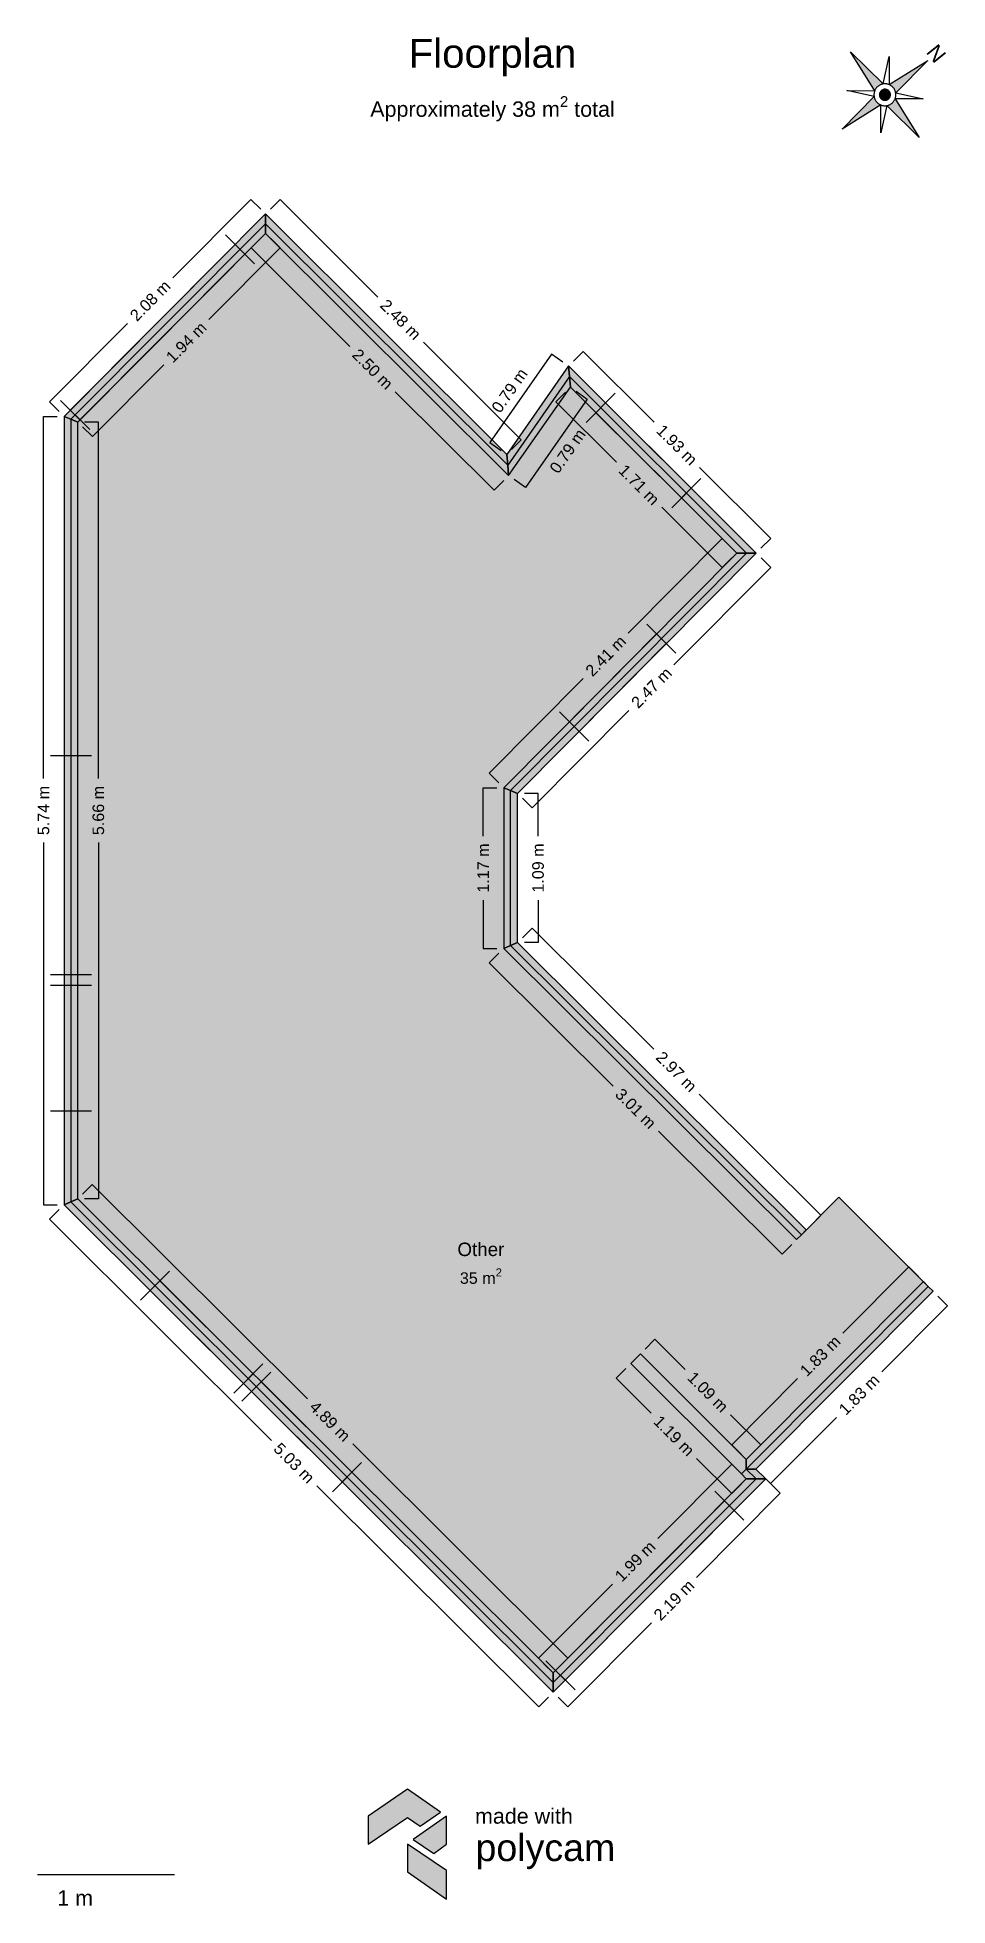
# Model space of a CAD drawing. Header units: metres. Extents: x -3.4 to 3.2, y -6.9 to 6.7.
import ezdxf

# ---------------------------------------------------------------- set-up
doc = ezdxf.new("R2010")
doc.units = ezdxf.units.M
doc.header["$MEASUREMENT"] = 0
for name, color, linetype in [('Poly-Compass', 255, 'Continuous'), ('Poly-DimensionsExterior', 255, 'Continuous'), ('Poly-DimensionsInterior', 250, 'Continuous'), ('Poly-Doors', 8, 'Continuous'), ('Poly-Header', 255, 'Continuous'), ('Poly-Logo', 255, 'Continuous'), ('Poly-Openings', 8, 'Continuous'), ('Poly-RoomAreas', 250, 'Continuous'), ('Poly-RoomLabels', 250, 'Continuous'), ('Poly-RoomsHatch', 254, 'Continuous'), ('Poly-Walls', 8, 'Continuous'), ('Poly-WallsHatch', 8, 'Continuous'), ('Scalebar', 255, 'Continuous')]:
    doc.layers.add(name, color=color, linetype=linetype)
doc.styles.get("Standard").update_dxf_attribs({"font": 'arial.ttf'})

msp = doc.modelspace()

# ---------------------------------------------------------------- hatches: boundary and pattern name
at = {"layer": 'Poly-Compass'}
h = msp.add_hatch(color=255, dxfattribs=at)
h.dxf.hatch_style = 1
h.paths.add_polyline_path([(2.77829, 6.331666), (2.774071, 6.330843), (2.769903, 6.329796), (2.765796, 6.328525), (2.761764, 6.327036), (2.757817, 6.325333), (2.753968, 6.32342), (2.750226, 6.321303), (2.746604, 6.318989), (2.743112, 6.316483), (2.739759, 6.313793), (2.736556, 6.310927), (2.733511, 6.307893), (2.730633, 6.304699), (2.727931, 6.301356), (2.725413, 6.297873), (2.723085, 6.294259), (2.720955, 6.290525), (2.719028, 6.286683), (2.717311, 6.282742), (2.541167, 6.564759)])
h = msp.add_hatch(color=255, dxfattribs=at)
h.dxf.hatch_style = 1
h.paths.add_polyline_path([(2.870385, 6.26595), (2.869563, 6.270169), (2.868515, 6.274338), (2.867245, 6.278445), (2.865756, 6.282477), (2.864053, 6.286424), (2.86214, 6.290273), (2.860023, 6.294014), (2.857708, 6.297636), (2.855202, 6.301129), (2.852512, 6.304481), (2.849646, 6.307685), (2.846612, 6.31073), (2.843419, 6.313607), (2.840076, 6.316309), (2.836592, 6.318828), (2.832979, 6.321155), (2.829245, 6.323286), (2.825402, 6.325212), (2.821462, 6.32693), (3.103479, 6.503074)])
h = msp.add_hatch(color=255, dxfattribs=at)
h.dxf.hatch_style = 1
h.paths.add_polyline_path([(2.798075, 6.213308), (2.800184, 6.213719), (2.802269, 6.214243), (2.804322, 6.214878), (2.806338, 6.215622), (2.808312, 6.216474), (2.810236, 6.217431), (2.812107, 6.218489), (2.813918, 6.219646), (2.815664, 6.220899), (2.817341, 6.222244), (2.818942, 6.223677), (2.820465, 6.225194), (2.821904, 6.226791), (2.823255, 6.228463), (2.824514, 6.230204), (2.825678, 6.232011), (2.826743, 6.233878), (2.827706, 6.235799), (2.828565, 6.23777), (2.828565, 6.23777), (2.829332, 6.23983), (2.829986, 6.241929), (2.830523, 6.244062), (2.830942, 6.24622), (2.831242, 6.248399), (2.831421, 6.25059), (2.83148, 6.252788), (2.831418, 6.254986), (2.831235, 6.257177), (2.830933, 6.259355), (2.830933, 6.259355), (2.830522, 6.261465), (2.829998, 6.263549), (2.829363, 6.265603), (2.828618, 6.267619), (2.827766, 6.269592), (2.82681, 6.271517), (2.825752, 6.273387), (2.824594, 6.275198), (2.823341, 6.276945), (2.821996, 6.278621), (2.820563, 6.280223), (2.819046, 6.281745), (2.817449, 6.283184), (2.815778, 6.284535), (2.814036, 6.285794), (2.812229, 6.286958), (2.810363, 6.288023), (2.808441, 6.288986), (2.806471, 6.289845), (2.806471, 6.289845), (2.804411, 6.290613), (2.802311, 6.291266), (2.800179, 6.291803), (2.79802, 6.292222), (2.795842, 6.292522), (2.79365, 6.292702), (2.791452, 6.29276), (2.789254, 6.292698), (2.787063, 6.292516), (2.784885, 6.292213), (2.784885, 6.292213), (2.782776, 6.291802), (2.780691, 6.291278), (2.778638, 6.290643), (2.776622, 6.289898), (2.774648, 6.289047), (2.772724, 6.28809), (2.770853, 6.287032), (2.769042, 6.285875), (2.767296, 6.284622), (2.76562, 6.283277), (2.764018, 6.281844), (2.762495, 6.280327), (2.761057, 6.27873), (2.759706, 6.277058), (2.758446, 6.275317), (2.757283, 6.27351), (2.756217, 6.271643), (2.755254, 6.269722), (2.754395, 6.267751), (2.754395, 6.267751), (2.753628, 6.265691), (2.752974, 6.263591), (2.752437, 6.261459), (2.752018, 6.259301), (2.751719, 6.257122), (2.751539, 6.254931), (2.75148, 6.252733), (2.751542, 6.250535), (2.751725, 6.248344), (2.752027, 6.246166), (2.752027, 6.246166), (2.752439, 6.244056), (2.752963, 6.241972), (2.753598, 6.239918), (2.754342, 6.237902), (2.755194, 6.235929), (2.75615, 6.234004), (2.757209, 6.232134), (2.758366, 6.230323), (2.759619, 6.228576), (2.760964, 6.2269), (2.762397, 6.225298), (2.763914, 6.223776), (2.765511, 6.222337), (2.767182, 6.220986), (2.768924, 6.219727), (2.770731, 6.218563), (2.772598, 6.217498), (2.774519, 6.216535), (2.776489, 6.215676), (2.776489, 6.215676), (2.77855, 6.214908), (2.780649, 6.214255), (2.782781, 6.213718), (2.78494, 6.213299), (2.787118, 6.212999), (2.78931, 6.212819), (2.791508, 6.21276), (2.793706, 6.212822), (2.795897, 6.213005), (2.798075, 6.213308)])
h = msp.add_hatch(color=255, dxfattribs=at)
h.dxf.hatch_style = 1
h.paths.add_polyline_path([(2.712575, 6.239571), (2.713397, 6.235352), (2.714445, 6.231183), (2.715715, 6.227076), (2.717204, 6.223044), (2.718907, 6.219097), (2.72082, 6.215248), (2.722937, 6.211507), (2.725252, 6.207885), (2.727758, 6.204392), (2.730448, 6.201039), (2.733314, 6.197836), (2.736348, 6.194791), (2.739541, 6.191913), (2.742884, 6.189212), (2.746368, 6.186693), (2.749982, 6.184365), (2.753715, 6.182235), (2.757558, 6.180309), (2.761498, 6.178591), (2.479481, 6.002447)])
h = msp.add_hatch(color=255, dxfattribs=at)
h.dxf.hatch_style = 1
h.paths.add_polyline_path([(2.80467, 6.173855), (2.808889, 6.174678), (2.813058, 6.175725), (2.817164, 6.176996), (2.821197, 6.178484), (2.825143, 6.180188), (2.828993, 6.182101), (2.832734, 6.184218), (2.836356, 6.186532), (2.839848, 6.189038), (2.843201, 6.191728), (2.846405, 6.194594), (2.849449, 6.197628), (2.852327, 6.200822), (2.855029, 6.204165), (2.857547, 6.207648), (2.859875, 6.211262), (2.862005, 6.214996), (2.863932, 6.218838), (2.865649, 6.222779), (3.041793, 5.940762)])
at = {"layer": 'Poly-Doors'}
h = msp.add_hatch(color=255, dxfattribs=at)
h.dxf.hatch_style = 1
h.paths.add_polyline_path([(0.755383, 4.007799), (0.684811, 3.936949), (1.30869, 3.315522), (1.379262, 3.386372)])
h = msp.add_hatch(color=255, dxfattribs=at)
h.dxf.hatch_style = 1
h.paths.add_polyline_path([(1.196936, 2.254675), (1.125993, 2.325153), (0.491145, 1.686116), (0.562088, 1.615638)])
h = msp.add_hatch(color=255, dxfattribs=at)
h.dxf.hatch_style = 1
h.paths.add_polyline_path([(-3.19251, -1.149152), (-3.09251, -1.149152), (-3.09251, -0.234766), (-3.19251, -0.234766)])
h = msp.add_hatch(color=255, dxfattribs=at)
h.dxf.hatch_style = 1
h.paths.add_polyline_path([(-1.164502, -3.852618), (-1.093931, -3.781768), (-1.755675, -3.122625), (-1.826246, -3.193475)])
h = msp.add_hatch(color=255, dxfattribs=at)
h.dxf.hatch_style = 1
h.paths.add_polyline_path([(1.692168, -4.060382), (1.621318, -3.98981), (0.390584, -5.225401), (0.461434, -5.295972)])
at = {"layer": 'Poly-Logo'}
h = msp.add_hatch(color=255, dxfattribs=at)
h.dxf.hatch_style = 1
h.paths.add_polyline_path([(-0.97591, -6.490688), (-0.97591, -6.490688), (-0.690196, -6.296586), (-0.597062, -6.36093), (-0.44868, -6.257981), (-0.690196, -6.090688), (-0.97591, -6.288007)])
h = msp.add_hatch(color=255, dxfattribs=at)
h.dxf.hatch_style = 1
h.paths.add_polyline_path([(-0.646523, -6.456372), (-0.498141, -6.559321), (-0.404482, -6.490688), (-0.404482, -6.288007)])
h = msp.add_hatch(color=255, dxfattribs=at)
h.dxf.hatch_style = 1
h.paths.add_polyline_path([(-0.690196, -6.490688), (-0.690196, -6.692297), (-0.404482, -6.890688), (-0.404482, -6.683718)])
at = {"layer": 'Poly-Openings'}
h = msp.add_hatch(color=255, dxfattribs=at)
h.dxf.hatch_style = 1
h.paths.add_polyline_path([(-3.147481, 3.955153), (-3.076632, 3.884582), (-1.874143, 5.091816), (-1.944992, 5.162387)])
h = msp.add_hatch(color=255, dxfattribs=at)
h.dxf.hatch_style = 1
h.paths.add_polyline_path([(-3.19251, -0.155962), (-3.09251, -0.155962), (-3.09251, 1.436233), (-3.19251, 1.436233)])
h = msp.add_hatch(color=255, dxfattribs=at)
h.dxf.hatch_style = 1
h.paths.add_polyline_path([(-1.885596, -3.134359), (-1.815025, -3.063509), (-2.494333, -2.386871), (-2.564905, -2.457721)])
at = {"layer": 'Poly-RoomsHatch'}
h = msp.add_hatch(color=254, dxfattribs=at)
h.dxf.hatch_style = 1
h.paths.add_polyline_path([(2.182994, -2.051596), (0.062997, 0.055447), (0.062997, 1.184198), (1.78205, 2.914594), (0.491751, 4.199823), (0.041356, 3.555586), (-1.723699, 5.313703), (-3.14251, 3.889294), (-3.14251, -1.811814), (0.3732, -5.313704), (1.851599, -3.829471), (1.780749, -3.7589), (3.107086, -2.427329), (2.455056, -1.777862)])
at = {"layer": 'Poly-WallsHatch'}
h = msp.add_hatch(color=8, dxfattribs=at)
h.dxf.hatch_style = 1
h.paths.add_polyline_path([(-3.14251, 3.889294), (-3.09251, 3.868641), (-1.72356, 5.242993), (-1.723699, 5.313703), (-1.723839, 5.384414), (-3.19251, 3.909947)])
h = msp.add_hatch(color=8, dxfattribs=at)
h.dxf.hatch_style = 1
h.paths.add_polyline_path([(-1.723699, 5.313703), (-1.72356, 5.242993), (0.048235, 3.478162), (0.041356, 3.555586), (0.034477, 3.63301), (-1.723839, 5.384414)])
h = msp.add_hatch(color=8, dxfattribs=at)
h.dxf.hatch_style = 1
h.paths.add_polyline_path([(0.041356, 3.555586), (0.048235, 3.478162), (0.49863, 4.122399), (0.491751, 4.199823), (0.484872, 4.277247), (0.034477, 3.63301)])
h = msp.add_hatch(color=8, dxfattribs=at)
h.dxf.hatch_style = 1
h.paths.add_polyline_path([(0.491751, 4.199823), (0.49863, 4.122399), (1.711387, 2.914409), (1.78205, 2.914594), (1.852714, 2.91478), (0.484872, 4.277247)])
h = msp.add_hatch(color=8, dxfattribs=at)
h.dxf.hatch_style = 1
h.paths.add_polyline_path([(-3.14251, -1.811814), (-3.09251, -1.791046), (-3.09251, 3.868641), (-3.14251, 3.889294), (-3.19251, 3.909947), (-3.19251, -1.832582)])
h = msp.add_hatch(color=8, dxfattribs=at)
h.dxf.hatch_style = 1
h.paths.add_polyline_path([(1.78205, 2.914594), (1.711387, 2.914409), (0.012997, 1.204813), (0.062997, 1.184198), (0.112997, 1.163584), (1.852714, 2.91478)])
h = msp.add_hatch(color=8, dxfattribs=at)
h.dxf.hatch_style = 1
h.paths.add_polyline_path([(0.062997, 1.184198), (0.012997, 1.204813), (0.012997, 0.034646), (0.062997, 0.055447), (0.112997, 0.076247), (0.112997, 1.163584)])
h = msp.add_hatch(color=8, dxfattribs=at)
h.dxf.hatch_style = 1
h.paths.add_polyline_path([(0.062997, 0.055447), (0.012997, 0.034646), (2.147747, -2.087059), (2.182994, -2.051596), (2.218241, -2.016132), (0.112997, 0.076247)])
h = msp.add_hatch(color=8, dxfattribs=at)
h.dxf.hatch_style = 1
h.paths.add_polyline_path([(0.3732, -5.313704), (0.373061, -5.242993), (-3.09251, -1.791046), (-3.14251, -1.811814), (-3.19251, -1.832582), (0.37334, -5.384414)])
h = msp.add_hatch(color=8, dxfattribs=at)
h.dxf.hatch_style = 1
h.paths.add_polyline_path([(3.107086, -2.427329), (3.071661, -2.392043), (1.780609, -3.688189), (1.780749, -3.7589), (1.851459, -3.758761), (3.142511, -2.462614)])
h = msp.add_hatch(color=8, dxfattribs=at)
h.dxf.hatch_style = 1
h.paths.add_polyline_path([(1.780749, -3.7589), (1.780609, -3.688189), (1.008884, -2.919497), (0.973599, -2.954922), (0.938313, -2.990347), (1.745463, -3.794325)])
h = msp.add_hatch(color=8, dxfattribs=at)
h.dxf.hatch_style = 1
h.paths.add_polyline_path([(1.851599, -3.829471), (1.922309, -3.829332), (1.851459, -3.758761), (1.780749, -3.7589), (1.745463, -3.794325), (1.780888, -3.829611)])
h = msp.add_hatch(color=8, dxfattribs=at)
h.dxf.hatch_style = 1
h.paths.add_polyline_path([(1.851599, -3.829471), (1.780888, -3.829611), (0.373061, -5.242993), (0.3732, -5.313704), (0.37334, -5.384414), (1.922309, -3.829332)])

# ---------------------------------------------------------------- linework, layer by layer
at = {"layer": 'Poly-Compass', "color": 255}
for points in [[(2.77829, 6.331666), (2.774071, 6.330843), (2.769903, 6.329796), (2.765796, 6.328525), (2.761764, 6.327036), (2.757817, 6.325333), (2.753968, 6.32342), (2.750226, 6.321303), (2.746604, 6.318989), (2.743112, 6.316483), (2.739759, 6.313793), (2.736556, 6.310927), (2.733511, 6.307893), (2.730633, 6.304699), (2.727931, 6.301356), (2.725413, 6.297873), (2.723085, 6.294259), (2.720955, 6.290525), (2.719028, 6.286683), (2.717311, 6.282742), (2.541167, 6.564759), (2.77829, 6.331666)], [(2.821462, 6.32693), (2.817341, 6.328465), (2.813142, 6.329772), (2.808877, 6.330846), (2.80456, 6.331684), (2.800204, 6.332283), (2.795821, 6.332643), (2.791425, 6.33276), (2.787029, 6.332637), (2.782646, 6.332271), (2.77829, 6.331666), (2.822013, 6.531091), (2.821462, 6.32693)], [(2.870385, 6.26595), (2.869563, 6.270169), (2.868515, 6.274338), (2.867245, 6.278445), (2.865756, 6.282477), (2.864053, 6.286424), (2.86214, 6.290273), (2.860023, 6.294014), (2.857708, 6.297636), (2.855202, 6.301129), (2.852512, 6.304481), (2.849646, 6.307685), (2.846612, 6.31073), (2.843419, 6.313607), (2.840076, 6.316309), (2.836592, 6.318828), (2.832979, 6.321155), (2.829245, 6.323286), (2.825402, 6.325212), (2.821462, 6.32693), (3.103479, 6.503074), (2.870385, 6.26595)], [(2.717311, 6.282742), (2.715775, 6.278621), (2.714469, 6.274422), (2.713395, 6.270158), (2.712557, 6.265841), (2.711957, 6.261484), (2.711598, 6.257101), (2.71148, 6.252705), (2.711604, 6.248309), (2.711969, 6.243927), (2.712575, 6.239571), (2.51315, 6.283293), (2.717311, 6.282742)], [(2.80467, 6.173855), (2.808889, 6.174678), (2.813058, 6.175725), (2.817164, 6.176996), (2.821197, 6.178484), (2.825143, 6.180188), (2.828993, 6.182101), (2.832734, 6.184218), (2.836356, 6.186532), (2.839848, 6.189038), (2.843201, 6.191728), (2.846405, 6.194594), (2.849449, 6.197628), (2.852327, 6.200822), (2.855029, 6.204165), (2.857547, 6.207648), (2.859875, 6.211262), (2.862005, 6.214996), (2.863932, 6.218838), (2.865649, 6.222779), (2.865649, 6.222779), (2.867185, 6.226899), (2.868492, 6.231099), (2.869565, 6.235363), (2.870403, 6.23968), (2.871003, 6.244037), (2.871362, 6.24842), (2.87148, 6.252816), (2.871356, 6.257212), (2.870991, 6.261594), (2.870385, 6.26595), (2.870385, 6.26595), (2.869563, 6.270169), (2.868515, 6.274338), (2.867245, 6.278445), (2.865756, 6.282477), (2.864053, 6.286424), (2.86214, 6.290273), (2.860023, 6.294014), (2.857708, 6.297636), (2.855202, 6.301129), (2.852512, 6.304481), (2.849646, 6.307685), (2.846612, 6.31073), (2.843419, 6.313607), (2.840076, 6.316309), (2.836592, 6.318828), (2.832979, 6.321155), (2.829245, 6.323286), (2.825402, 6.325212), (2.821462, 6.32693), (2.821462, 6.32693), (2.817341, 6.328465), (2.813142, 6.329772), (2.808877, 6.330846), (2.80456, 6.331684), (2.800204, 6.332283), (2.795821, 6.332643), (2.791425, 6.33276), (2.787029, 6.332637), (2.782646, 6.332271), (2.77829, 6.331666), (2.77829, 6.331666), (2.774071, 6.330843), (2.769903, 6.329796), (2.765796, 6.328525), (2.761764, 6.327036), (2.757817, 6.325333), (2.753968, 6.32342), (2.750226, 6.321303), (2.746604, 6.318989), (2.743112, 6.316483), (2.739759, 6.313793), (2.736556, 6.310927), (2.733511, 6.307893), (2.730633, 6.304699), (2.727931, 6.301356), (2.725413, 6.297873), (2.723085, 6.294259), (2.720955, 6.290525), (2.719028, 6.286683), (2.717311, 6.282742), (2.717311, 6.282742), (2.715775, 6.278621), (2.714469, 6.274422), (2.713395, 6.270158), (2.712557, 6.265841), (2.711957, 6.261484), (2.711598, 6.257101), (2.71148, 6.252705), (2.711604, 6.248309), (2.711969, 6.243927), (2.712575, 6.239571), (2.712575, 6.239571), (2.713397, 6.235352), (2.714445, 6.231183), (2.715715, 6.227076), (2.717204, 6.223044), (2.718907, 6.219097), (2.72082, 6.215248), (2.722937, 6.211507), (2.725252, 6.207885), (2.727758, 6.204392), (2.730448, 6.201039), (2.733314, 6.197836), (2.736348, 6.194791), (2.739541, 6.191913), (2.742884, 6.189212), (2.746368, 6.186693), (2.749982, 6.184365), (2.753715, 6.182235), (2.757558, 6.180309), (2.761498, 6.178591), (2.761498, 6.178591), (2.765619, 6.177056), (2.769818, 6.175749), (2.774083, 6.174675), (2.7784, 6.173837), (2.782756, 6.173238), (2.787139, 6.172878), (2.791535, 6.17276), (2.795931, 6.172884), (2.800314, 6.17325), (2.80467, 6.173855), (2.80467, 6.173855)], [(2.798075, 6.213308), (2.800184, 6.213719), (2.802269, 6.214243), (2.804322, 6.214878), (2.806338, 6.215622), (2.808312, 6.216474), (2.810236, 6.217431), (2.812107, 6.218489), (2.813918, 6.219646), (2.815664, 6.220899), (2.817341, 6.222244), (2.818942, 6.223677), (2.820465, 6.225194), (2.821904, 6.226791), (2.823255, 6.228463), (2.824514, 6.230204), (2.825678, 6.232011), (2.826743, 6.233878), (2.827706, 6.235799), (2.828565, 6.23777), (2.828565, 6.23777), (2.829332, 6.23983), (2.829986, 6.241929), (2.830523, 6.244062), (2.830942, 6.24622), (2.831242, 6.248399), (2.831421, 6.25059), (2.83148, 6.252788), (2.831418, 6.254986), (2.831235, 6.257177), (2.830933, 6.259355), (2.830933, 6.259355), (2.830522, 6.261465), (2.829998, 6.263549), (2.829363, 6.265603), (2.828618, 6.267619), (2.827766, 6.269592), (2.82681, 6.271517), (2.825752, 6.273387), (2.824594, 6.275198), (2.823341, 6.276945), (2.821996, 6.278621), (2.820563, 6.280223), (2.819046, 6.281745), (2.817449, 6.283184), (2.815778, 6.284535), (2.814036, 6.285794), (2.812229, 6.286958), (2.810363, 6.288023), (2.808441, 6.288986), (2.806471, 6.289845), (2.806471, 6.289845), (2.804411, 6.290613), (2.802311, 6.291266), (2.800179, 6.291803), (2.79802, 6.292222), (2.795842, 6.292522), (2.79365, 6.292702), (2.791452, 6.29276), (2.789254, 6.292698), (2.787063, 6.292516), (2.784885, 6.292213), (2.784885, 6.292213), (2.782776, 6.291802), (2.780691, 6.291278), (2.778638, 6.290643), (2.776622, 6.289898), (2.774648, 6.289047), (2.772724, 6.28809), (2.770853, 6.287032), (2.769042, 6.285875), (2.767296, 6.284622), (2.76562, 6.283277), (2.764018, 6.281844), (2.762495, 6.280327), (2.761057, 6.27873), (2.759706, 6.277058), (2.758446, 6.275317), (2.757283, 6.27351), (2.756217, 6.271643), (2.755254, 6.269722), (2.754395, 6.267751), (2.754395, 6.267751), (2.753628, 6.265691), (2.752974, 6.263591), (2.752437, 6.261459), (2.752018, 6.259301), (2.751719, 6.257122), (2.751539, 6.254931), (2.75148, 6.252733), (2.751542, 6.250535), (2.751725, 6.248344), (2.752027, 6.246166), (2.752027, 6.246166), (2.752439, 6.244056), (2.752963, 6.241972), (2.753598, 6.239918), (2.754342, 6.237902), (2.755194, 6.235929), (2.75615, 6.234004), (2.757209, 6.232134), (2.758366, 6.230323), (2.759619, 6.228576), (2.760964, 6.2269), (2.762397, 6.225298), (2.763914, 6.223776), (2.765511, 6.222337), (2.767182, 6.220986), (2.768924, 6.219727), (2.770731, 6.218563), (2.772598, 6.217498), (2.774519, 6.216535), (2.776489, 6.215676), (2.776489, 6.215676), (2.77855, 6.214908), (2.780649, 6.214255), (2.782781, 6.213718), (2.78494, 6.213299), (2.787118, 6.212999), (2.78931, 6.212819), (2.791508, 6.21276), (2.793706, 6.212822), (2.795897, 6.213005), (2.798075, 6.213308), (2.798075, 6.213308)], [(2.865649, 6.222779), (2.867185, 6.226899), (2.868492, 6.231099), (2.869565, 6.235363), (2.870403, 6.23968), (2.871003, 6.244037), (2.871362, 6.24842), (2.87148, 6.252816), (2.871356, 6.257212), (2.870991, 6.261594), (2.870385, 6.26595), (3.06981, 6.222228), (2.865649, 6.222779)], [(2.712575, 6.239571), (2.713397, 6.235352), (2.714445, 6.231183), (2.715715, 6.227076), (2.717204, 6.223044), (2.718907, 6.219097), (2.72082, 6.215248), (2.722937, 6.211507), (2.725252, 6.207885), (2.727758, 6.204392), (2.730448, 6.201039), (2.733314, 6.197836), (2.736348, 6.194791), (2.739541, 6.191913), (2.742884, 6.189212), (2.746368, 6.186693), (2.749982, 6.184365), (2.753715, 6.182235), (2.757558, 6.180309), (2.761498, 6.178591), (2.479481, 6.002447), (2.712575, 6.239571)], [(2.761498, 6.178591), (2.765619, 6.177056), (2.769818, 6.175749), (2.774083, 6.174675), (2.7784, 6.173837), (2.782756, 6.173238), (2.787139, 6.172878), (2.791535, 6.17276), (2.795931, 6.172884), (2.800314, 6.17325), (2.80467, 6.173855), (2.760947, 5.97443), (2.761498, 6.178591)], [(2.80467, 6.173855), (2.808889, 6.174678), (2.813058, 6.175725), (2.817164, 6.176996), (2.821197, 6.178484), (2.825143, 6.180188), (2.828993, 6.182101), (2.832734, 6.184218), (2.836356, 6.186532), (2.839848, 6.189038), (2.843201, 6.191728), (2.846405, 6.194594), (2.849449, 6.197628), (2.852327, 6.200822), (2.855029, 6.204165), (2.857547, 6.207648), (2.859875, 6.211262), (2.862005, 6.214996), (2.863932, 6.218838), (2.865649, 6.222779), (3.041793, 5.940762), (2.80467, 6.173855)]]:
    msp.add_lwpolyline(points, dxfattribs=at)
at = {"layer": 'Poly-DimensionsExterior', "color": 255}
for points in [[(-2.399825, 4.918311), (-1.830113, 5.49027), (-1.759264, 5.419699)], [(-0.904098, 4.77961), (-1.617982, 5.490688), (-1.688553, 5.419838)], [(-2.729073, 4.587763), (-3.298785, 4.015804), (-3.227935, 3.945233)], [(-0.57355, 4.450362), (0.140334, 3.739285), (0.069763, 3.668435)], [(0.443893, 4.305896), (0.361936, 4.363193), (-0.088459, 3.718956), (-0.006502, 3.661659)], [(1.109376, 3.866913), (0.590729, 4.383522), (0.520157, 4.312672)], [(-3.34251, 1.271956), (-3.34251, 3.909947), (-3.24251, 3.909947)], [(1.439924, 3.537664), (1.958571, 3.021055), (1.888, 2.950205)], [(1.253676, 2.098956), (1.959128, 2.809063), (1.888186, 2.879541)], [(0.924864, 1.767974), (0.219411, 1.057867), (0.148468, 1.128345)], [(0.262997, 0.853189), (0.262997, 1.163584), (0.162997, 1.163584)], [(-3.34251, 0.805408), (-3.34251, -1.832583), (-3.24251, -1.832583)], [(0.262997, 0.386642), (0.262997, 0.076247), (0.162997, 0.076247)], [(1.105905, -0.699109), (0.218737, 0.182638), (0.148244, 0.111711)], [(1.436814, -1.027995), (2.323982, -1.909742), (2.253488, -1.980669)], [(-1.680716, -3.550149), (-3.298367, -1.938857), (-3.227796, -1.868008)], [(2.767884, -3.05127), (3.248785, -2.568471), (3.177935, -2.4979)], [(2.438635, -3.381818), (1.957734, -3.864617), (1.886884, -3.794046)], [(-1.350168, -3.879397), (0.267483, -5.490688), (0.338054, -5.419839)], [(1.418724, -4.547456), (2.028584, -3.935189), (1.957734, -3.864618)], [(1.089475, -4.878004), (0.479614, -5.490271), (0.408765, -5.419699)]]:
    msp.add_lwpolyline(points, dxfattribs=at)
at = {"layer": 'Poly-DimensionsInterior', "color": 250}
for points in [[(-2.137136, 4.615234), (-1.617285, 5.137136), (-1.688135, 5.207707)], [(-1.108793, 4.418927), (-1.829417, 5.136718), (-1.758846, 5.207568)], [(-2.466385, 4.284686), (-2.986236, 3.762784), (-3.057085, 3.833355)], [(-0.778245, 4.089678), (-0.057621, 3.371887), (0.01295, 3.442737)], [(0.539609, 4.09375), (0.621566, 4.036453), (0.171171, 3.392215), (0.089214, 3.449513)], [(0.833878, 3.576754), (0.392774, 4.016124), (0.463345, 4.086974)], [(-2.94251, 1.272071), (-2.94251, 3.868641), (-3.04251, 3.868641)], [(1.164426, 3.247505), (1.60553, 2.808134), (1.676101, 2.878984)], [(0.920184, 2.330818), (1.604972, 3.020126), (1.675915, 2.949648)], [(0.591371, 1.999836), (-0.093417, 1.310529), (-0.022474, 1.240052)], [(-0.137003, 0.853003), (-0.137003, 1.204813), (-0.037003, 1.204813)], [(-2.94251, 0.805524), (-2.94251, -1.791046), (-3.04251, -1.791046)], [(-0.137003, 0.386456), (-0.137003, 0.034646), (-0.037003, 0.034646)], [(0.809178, -0.968154), (-0.092743, -0.071745), (-0.02225, -0.000817)], [(1.140086, -1.29704), (2.042007, -2.19345), (2.112501, -2.122523)], [(-1.419142, -3.24612), (-2.986653, -1.684771), (-3.057225, -1.755621)], [(2.484485, -2.768985), (2.965386, -2.286186), (3.036236, -2.356758)], [(1.33533, -3.032944), (1.114741, -2.813222), (1.04417, -2.884072)], [(1.08847, -3.351629), (0.832456, -3.096621), (0.903027, -3.025772)], [(2.155236, -3.099533), (1.674335, -3.582332), (1.745184, -3.652903)], [(1.665878, -3.362193), (1.886466, -3.581914), (1.815895, -3.652764)], [(-1.088594, -3.575369), (0.478918, -5.136718), (0.408347, -5.207568)], [(1.135324, -4.265171), (1.674614, -3.723754), (1.745463, -3.794325)], [(1.419018, -3.680878), (1.675031, -3.935885), (1.745603, -3.865035)], [(0.806076, -4.595719), (0.266787, -5.137136), (0.337636, -5.207707)]]:
    msp.add_lwpolyline(points, dxfattribs=at)
at = {"layer": 'Poly-Doors', "color": 8}
for points in [[(0.825954, 4.078649), (0.61424, 3.8661)], [(1.238119, 3.244672), (1.449833, 3.457222)], [(1.267879, 2.184197), (1.05505, 2.39563)], [(0.420203, 1.756594), (0.633031, 1.54516)], [(-2.99251, -0.234766), (-3.29251, -0.234766)], [(-3.29251, -1.149152), (-2.99251, -1.149152)], [(-1.685104, -3.051775), (-1.896818, -3.264325)], [(-1.235074, -3.923468), (-1.02336, -3.710918)], [(1.763018, -4.130953), (1.550468, -3.919239)], [(0.319734, -5.15483), (0.532284, -5.366544)]]:
    msp.add_lwpolyline(points, dxfattribs=at)
at = {"layer": 'Poly-Doors', "color": 255}
for points in [[(0.755383, 4.007799), (0.684811, 3.936949), (1.30869, 3.315522), (1.379262, 3.386372), (0.755383, 4.007799)], [(1.196936, 2.254675), (1.125993, 2.325153), (0.491145, 1.686116), (0.562088, 1.615638), (1.196936, 2.254675)], [(-3.19251, -1.149152), (-3.09251, -1.149152), (-3.09251, -0.234766), (-3.19251, -0.234766), (-3.19251, -1.149152)], [(-1.164502, -3.852618), (-1.093931, -3.781768), (-1.755675, -3.122625), (-1.826246, -3.193475), (-1.164502, -3.852618)], [(1.692168, -4.060382), (1.621318, -3.98981), (0.390584, -5.225401), (0.461434, -5.295972), (1.692168, -4.060382)]]:
    msp.add_lwpolyline(points, dxfattribs=at)
at = {"layer": 'Poly-Logo', "color": 255}
for points in [[(-0.97591, -6.490688), (-0.97591, -6.490688), (-0.690196, -6.296586), (-0.597062, -6.36093), (-0.44868, -6.257981), (-0.690196, -6.090688), (-0.97591, -6.288007), (-0.97591, -6.490688)], [(-0.646523, -6.456372), (-0.498141, -6.559321), (-0.404482, -6.490688), (-0.404482, -6.288007), (-0.646523, -6.456372)], [(-0.690196, -6.490688), (-0.690196, -6.692297), (-0.404482, -6.890688), (-0.404482, -6.683718), (-0.690196, -6.490688)]]:
    msp.add_lwpolyline(points, dxfattribs=at)
at = {"layer": 'Poly-Openings', "color": 8}
for points in [[(-1.803293, 5.021245), (-2.015842, 5.232959)], [(-3.218331, 4.025725), (-3.005782, 3.814011)], [(-2.99251, 1.436233), (-3.29251, 1.436233)], [(-3.29251, -0.155962), (-2.99251, -0.155962)], [(-2.423762, -2.316021), (-2.635476, -2.528571)], [(-1.956168, -3.205208), (-1.744454, -2.992659)]]:
    msp.add_lwpolyline(points, dxfattribs=at)
at = {"layer": 'Poly-Openings', "color": 255}
for points in [[(-3.147481, 3.955153), (-3.076632, 3.884582), (-1.874143, 5.091816), (-1.944992, 5.162387), (-3.147481, 3.955153)], [(-3.19251, -0.155962), (-3.09251, -0.155962), (-3.09251, 1.436233), (-3.19251, 1.436233), (-3.19251, -0.155962)], [(-1.885596, -3.134359), (-1.815025, -3.063509), (-2.494333, -2.386871), (-2.564905, -2.457721), (-1.885596, -3.134359)]]:
    msp.add_lwpolyline(points, dxfattribs=at)
at = {"layer": 'Poly-Rooms', "color": 254}
msp.add_lwpolyline([(2.182994, -2.051596), (0.062997, 0.055447), (0.062997, 1.184198), (1.78205, 2.914594), (0.491751, 4.199823), (0.041356, 3.555586), (-1.723699, 5.313703), (-3.14251, 3.889294), (-3.14251, -1.811814), (0.3732, -5.313704), (1.851599, -3.829471), (1.780749, -3.7589), (3.107086, -2.427329), (2.455056, -1.777862), (2.182994, -2.051596)], dxfattribs=at)
at = {"layer": 'Poly-Walls', "color": 8}
for points in [[(-3.14251, 3.889294), (-3.09251, 3.868641), (-1.72356, 5.242993), (-1.723699, 5.313703), (-1.723839, 5.384414), (-3.19251, 3.909947), (-3.14251, 3.889294)], [(-3.14251, 3.889294), (-3.09251, 3.868641), (-1.72356, 5.242993), (-1.723699, 5.313703), (-1.723839, 5.384414), (-3.19251, 3.909947), (-3.14251, 3.889294)], [(-1.723699, 5.313703), (-1.72356, 5.242993), (0.048235, 3.478162), (0.041356, 3.555586), (0.034477, 3.63301), (-1.723839, 5.384414), (-1.723699, 5.313703)], [(-1.723699, 5.313703), (-1.72356, 5.242993), (0.048235, 3.478162), (0.041356, 3.555586), (0.034477, 3.63301), (-1.723839, 5.384414), (-1.723699, 5.313703)], [(0.041356, 3.555586), (0.048235, 3.478162), (0.49863, 4.122399), (0.491751, 4.199823), (0.484872, 4.277247), (0.034477, 3.63301), (0.041356, 3.555586)], [(0.041356, 3.555586), (0.048235, 3.478162), (0.49863, 4.122399), (0.491751, 4.199823), (0.484872, 4.277247), (0.034477, 3.63301), (0.041356, 3.555586)], [(0.491751, 4.199823), (0.49863, 4.122399), (1.711387, 2.914409), (1.78205, 2.914594), (1.852714, 2.91478), (0.484872, 4.277247), (0.491751, 4.199823)], [(0.491751, 4.199823), (0.49863, 4.122399), (1.711387, 2.914409), (1.78205, 2.914594), (1.852714, 2.91478), (0.484872, 4.277247), (0.491751, 4.199823)], [(-3.14251, -1.811814), (-3.09251, -1.791046), (-3.09251, 3.868641), (-3.14251, 3.889294), (-3.19251, 3.909947), (-3.19251, -1.832582), (-3.14251, -1.811814)], [(-3.14251, -1.811814), (-3.09251, -1.791046), (-3.09251, 3.868641), (-3.14251, 3.889294), (-3.19251, 3.909947), (-3.19251, -1.832582), (-3.14251, -1.811814)], [(1.78205, 2.914594), (1.711387, 2.914409), (0.012997, 1.204813), (0.062997, 1.184198), (0.112997, 1.163584), (1.852714, 2.91478), (1.78205, 2.914594)], [(1.78205, 2.914594), (1.711387, 2.914409), (0.012997, 1.204813), (0.062997, 1.184198), (0.112997, 1.163584), (1.852714, 2.91478), (1.78205, 2.914594)], [(0.062997, 1.184198), (0.012997, 1.204813), (0.012997, 0.034646), (0.062997, 0.055447), (0.112997, 0.076247), (0.112997, 1.163584), (0.062997, 1.184198)], [(0.062997, 1.184198), (0.012997, 1.204813), (0.012997, 0.034646), (0.062997, 0.055447), (0.112997, 0.076247), (0.112997, 1.163584), (0.062997, 1.184198)], [(0.062997, 0.055447), (0.012997, 0.034646), (2.147747, -2.087059), (2.182994, -2.051596), (2.218241, -2.016132), (0.112997, 0.076247), (0.062997, 0.055447)], [(0.062997, 0.055447), (0.012997, 0.034646), (2.147747, -2.087059), (2.182994, -2.051596), (2.218241, -2.016132), (0.112997, 0.076247), (0.062997, 0.055447)], [(0.3732, -5.313704), (0.373061, -5.242993), (-3.09251, -1.791046), (-3.14251, -1.811814), (-3.19251, -1.832582), (0.37334, -5.384414), (0.3732, -5.313704)], [(0.3732, -5.313704), (0.373061, -5.242993), (-3.09251, -1.791046), (-3.14251, -1.811814), (-3.19251, -1.832582), (0.37334, -5.384414), (0.3732, -5.313704)], [(3.107086, -2.427329), (3.071661, -2.392043), (1.780609, -3.688189), (1.780749, -3.7589), (1.851459, -3.758761), (3.142511, -2.462614), (3.107086, -2.427329)], [(3.107086, -2.427329), (3.071661, -2.392043), (1.780609, -3.688189), (1.780749, -3.7589), (1.851459, -3.758761), (3.142511, -2.462614), (3.107086, -2.427329)], [(1.780749, -3.7589), (1.780609, -3.688189), (1.008884, -2.919497), (0.973599, -2.954922), (0.938313, -2.990347), (1.745463, -3.794325), (1.780749, -3.7589)], [(1.780749, -3.7589), (1.780609, -3.688189), (1.008884, -2.919497), (0.973599, -2.954922), (0.938313, -2.990347), (1.745463, -3.794325), (1.780749, -3.7589)], [(1.851599, -3.829471), (1.922309, -3.829332), (1.851459, -3.758761), (1.780749, -3.7589), (1.745463, -3.794325), (1.780888, -3.829611), (1.851599, -3.829471)], [(1.851599, -3.829471), (1.922309, -3.829332), (1.851459, -3.758761), (1.780749, -3.7589), (1.745463, -3.794325), (1.780888, -3.829611), (1.851599, -3.829471)], [(1.851599, -3.829471), (1.780888, -3.829611), (0.373061, -5.242993), (0.3732, -5.313704), (0.37334, -5.384414), (1.922309, -3.829332), (1.851599, -3.829471)], [(1.851599, -3.829471), (1.780888, -3.829611), (0.373061, -5.242993), (0.3732, -5.313704), (0.37334, -5.384414), (1.922309, -3.829332), (1.851599, -3.829471)]]:
    msp.add_lwpolyline(points, dxfattribs=at)
at = {"layer": 'Scalebar', "color": 255}
msp.add_lwpolyline([(-3.38751, -6.710688), (-2.38751, -6.710688)], dxfattribs=at)

# ---------------------------------------------------------------- texts
at = {"layer": 'Poly-Compass', "color": 255, "insert": (3.165879, 6.553136), "char_height": 0.112, "width": 0.09184, "attachment_point": 5, "rotation": 308.739677}
msp.add_mtext('\\A1;N', dxfattribs=at)
at = {"layer": 'Poly-DimensionsExterior', "color": 255, "char_height": 0.084, "width": 0.41328, "attachment_point": 5}
for s, insert, rotation in [('\\A1;2.08 m', (-2.564449, 4.753037), 45.112803), ('\\A1;2.48 m', (-0.738824, 4.614986), 315.112845), ('\\A1;0.79 m', (0.054781, 4.098372), 55.042094), ('\\A1;1.93 m', (1.27465, 3.702288), 315.112812), ('\\A1;2.47 m', (1.08927, 1.933465), 45.188402), ('\\A1;5.74 m', (-3.34251, 1.038682), 90), ('\\A1;1.09 m', (0.262997, 0.619915), 90), ('\\A1;2.97 m', (1.27136, -0.863552), 315.175606), ('\\A1;1.83 m', (2.60326, -3.216544), 45.112825), ('\\A1;5.03 m', (-1.515442, -3.714773), 315.112848), ('\\A1;2.19 m', (1.254099, -4.71273), 45.112816)]:
    msp.add_mtext(s, dxfattribs=dict(at, insert=insert, rotation=rotation))
at = {"layer": 'Poly-DimensionsInterior', "color": 250, "char_height": 0.084, "width": 0.41328, "attachment_point": 5}
for s, insert, rotation in [('\\A1;1.94 m', (-2.30176, 4.44996), 45.112821), ('\\A1;2.50 m', (-0.943519, 4.254303), 315.112827), ('\\A1;0.79 m', (0.478326, 3.657037), 55.042078), ('\\A1;1.71 m', (0.999152, 3.412129), 315.112809), ('\\A1;2.41 m', (0.755778, 2.165328), 45.188407), ('\\A1;5.66 m', (-2.94251, 1.038797), 90), ('\\A1;1.17 m', (-0.137003, 0.619729), 89.999999), ('\\A1;3.01 m', (0.974632, -1.132597), 315.175596), ('\\A1;1.83 m', (2.31986, -2.934259), 45.11282), ('\\A1;1.09 m', (1.500604, -3.197568), 315.112805), ('\\A1;4.89 m', (-1.253868, -3.410745), 315.112844), ('\\A1;1.19 m', (1.253744, -3.516253), 315.11281), ('\\A1;1.99 m', (0.9707, -4.430445), 45.11282)]:
    msp.add_mtext(s, dxfattribs=dict(at, insert=insert, rotation=rotation))
at = {"layer": 'Poly-Header', "color": 255, "attachment_point": 5}
for s, insert, char_height, width in [('\\A1;Floorplan', (-0.069362, 6.523188), 0.21, 1.5498), ('\\A1;Approximately 38 m{\\H0.7x;\\S2^ ;} total', (-0.069363, 6.150688), 0.112, 3.58176)]:
    msp.add_mtext(s, dxfattribs=dict(at, insert=insert, char_height=char_height, width=width))
at = {"layer": 'Poly-Logo', "color": 255, "attachment_point": 5}
for s, insert, char_height, width in [('\\A1;made with', (0.159725, -6.286688), 0.112, 0.82656), ('\\A1;polycam', (0.316352, -6.545688), 0.196, 1.12504)]:
    msp.add_mtext(s, dxfattribs=dict(at, insert=insert, char_height=char_height, width=width))
at = {"layer": 'Poly-RoomAreas', "color": 250, "insert": (-0.153958, -2.353517), "char_height": 0.084, "width": 1.30872, "attachment_point": 5}
msp.add_mtext('\\A1;35 m{\\H0.7x;\\S2^ ;}', dxfattribs=at)
at = {"layer": 'Poly-RoomLabels', "color": 250, "insert": (-0.153958, -2.158517), "char_height": 0.098, "width": 0.4018, "attachment_point": 5}
msp.add_mtext('\\A1;Other', dxfattribs=at)
at = {"layer": 'Scalebar', "color": 255, "insert": (-3.11199, -6.882689), "char_height": 0.112, "width": 0.27552, "attachment_point": 5}
msp.add_mtext('\\A1;1 m', dxfattribs=at)

doc.saveas('drawing.dxf')
